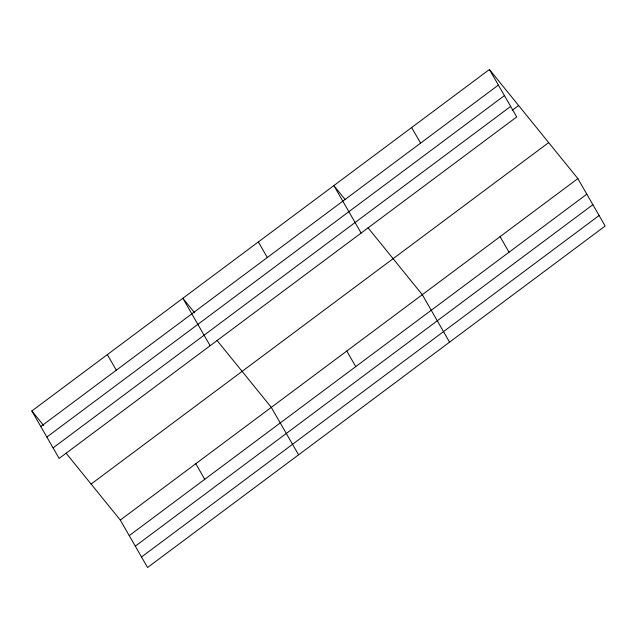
<?xml version="1.0" encoding="UTF-8"?>
<svg xmlns="http://www.w3.org/2000/svg" width="637" height="637" viewBox="0 0 637 637"><rect width="100%" height="100%" fill="white"/><g stroke="black" fill="none" stroke-linecap="round" stroke-linejoin="round"><path stroke-width="0.96" d="M489.423 69.497L516.711 116.945L59.137 458.409L31.85 410.961L489.423 69.497L577.863 178.591L605.15 226.039L147.577 567.503L120.289 520.055L66.049 453.138M40.808 426.535L498.381 85.079M46.859 437.054L504.432 95.598M53.086 447.891L510.667 106.427M512.259 110.233L518.614 105.495M91.107 484.048L548.68 142.592M120.289 520.055L577.863 178.591M129.247 535.629L586.82 194.174M135.299 546.148L592.872 204.692M141.525 556.985L599.098 215.521M345.023 199.381L333.852 185.59L361.139 233.046M368.043 227.775L422.291 294.684L449.571 342.141M194.651 312.831L182.851 298.275L210.138 345.724M217.05 340.461L271.29 407.369L298.578 454.818M31.85 410.961L43.65 425.508M500.077 236.638L509.035 252.22M411.637 127.543L420.595 143.126M346.791 351.027L355.749 366.609M258.351 241.933L267.309 257.515M195.79 463.712L204.748 479.295M107.35 354.618L116.308 370.201"/></g></svg>
